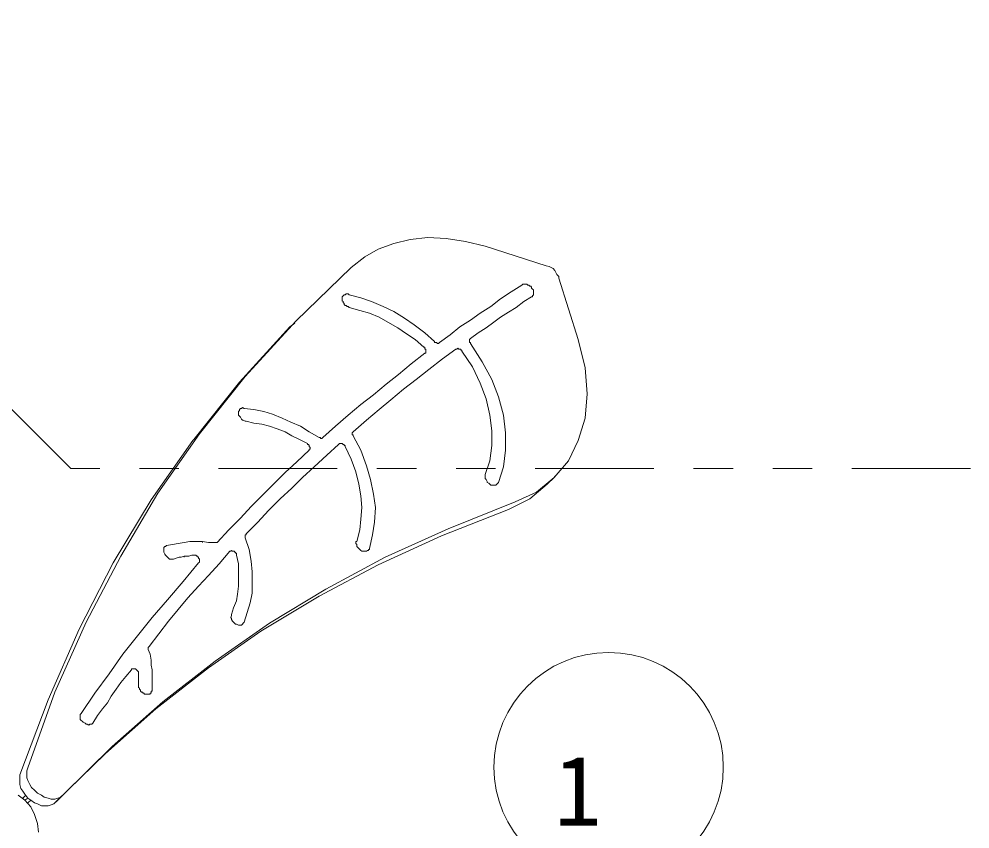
# Model space of a CAD drawing. Units: millimetres on the paper. Extents: x 0 to 420, y -594 to 297.
# Drawn here: x 154.79 to 178.81, y 225.95 to 246.4 of the extents above; entities that cross this region are included whole.
import ezdxf
from ezdxf.enums import TextEntityAlignment as Align

# ---------------------------------------------------------------- set-up
doc = ezdxf.new("R2010")
doc.units = ezdxf.units.MM
doc.linetypes.add('USER3', pattern=[8, 3, -1, 1, -1, 1, -1])
for name, color, linetype, lineweight in [('2D', 7, 'Continuous', 13), ('2D_OUTLINE', 7, 'USER3', 13), ('AM_5', 7, 'Continuous', 13)]:
    doc.layers.add(name, color=color, linetype=linetype, lineweight=lineweight)
doc.styles.add('ＭＳ ゴシック', font='')
doc.styles.get('ＭＳ ゴシック').set_extended_font_data('MS Gothic')

msp = doc.modelspace()

# ---------------------------------------------------------------- linework, layer by layer
at = {"layer": '2D'}
for p, q in [((163.863, 240.584), (164.255, 240.732)), ((164.255, 240.732), (164.672, 240.83)), ((164.672, 240.83), (165.114, 240.879)), ((165.114, 240.879), (165.58, 240.854)), ((165.58, 240.854), (166.07, 240.781)), ((166.07, 240.781), (166.561, 240.658)), ((163.52, 240.388), (163.863, 240.584)), ((166.561, 240.658), (168.106, 240.167)), ((163.176, 240.118), (163.52, 240.388)), ((161.778, 238.769), (163.176, 240.118)), ((168.106, 240.167), (168.18, 240.143)), ((168.18, 240.143), (168.229, 240.118)), ((168.229, 240.118), (168.278, 240.094)), ((168.278, 240.094), (168.327, 240.045)), ((168.327, 240.045), (168.352, 239.996)), ((168.352, 239.996), (168.376, 239.947)), ((168.376, 239.947), (168.425, 239.898)), ((168.425, 239.898), (168.425, 239.849)), ((168.425, 239.849), (168.916, 238.303)), ((167.223, 239.505), (167.493, 239.677)), ((167.493, 239.677), (167.518, 239.701)), ((167.518, 239.701), (167.542, 239.701)), ((167.542, 239.701), (167.567, 239.701)), ((167.567, 239.701), (167.591, 239.701)), ((167.591, 239.701), (167.616, 239.701)), ((167.616, 239.701), (167.64, 239.677)), ((167.64, 239.677), (167.665, 239.677)), ((167.665, 239.677), (167.689, 239.652)), ((167.689, 239.652), (167.714, 239.652)), ((167.738, 239.628), (167.714, 239.652)), ((167.738, 239.628), (167.738, 239.603)), ((167.738, 239.603), (167.763, 239.579)), ((167.763, 239.579), (167.787, 239.554)), ((167.787, 239.554), (167.787, 239.53)), ((167.787, 239.53), (167.787, 239.505)), ((162.955, 239.382), (162.98, 239.407)), ((162.955, 239.358), (162.955, 239.382)), ((162.955, 239.333), (162.955, 239.358)), ((162.955, 239.309), (162.955, 239.333)), ((162.955, 239.284), (162.955, 239.309)), ((162.98, 239.26), (162.955, 239.284)), ((162.98, 239.407), (163.004, 239.432)), ((163.004, 239.432), (163.029, 239.432)), ((163.029, 239.432), (163.054, 239.456)), ((163.054, 239.456), (163.078, 239.456)), ((163.078, 239.456), (163.103, 239.456)), ((163.103, 239.456), (163.127, 239.432)), ((163.127, 239.432), (163.421, 239.358)), ((163.421, 239.358), (163.691, 239.26)), ((166.708, 239.137), (166.954, 239.333)), ((166.954, 239.333), (167.223, 239.505)), ((167.738, 239.382), (167.542, 239.26)), ((167.763, 239.382), (167.738, 239.382)), ((167.787, 239.432), (167.763, 239.407)), ((167.763, 239.407), (167.763, 239.382)), ((167.787, 239.505), (167.787, 239.481)), ((167.787, 239.481), (167.787, 239.456)), ((167.787, 239.456), (167.787, 239.432)), ((162.98, 239.235), (162.98, 239.26)), ((163.004, 239.211), (162.98, 239.235)), ((163.004, 239.186), (163.004, 239.211)), ((163.029, 239.162), (163.004, 239.186)), ((163.054, 239.162), (163.029, 239.162)), ((163.078, 239.137), (163.054, 239.162)), ((163.103, 239.137), (163.078, 239.137)), ((163.127, 239.113), (163.103, 239.137)), ((163.397, 239.039), (163.127, 239.113)), ((163.642, 238.966), (163.397, 239.039)), ((163.691, 239.26), (163.986, 239.137)), ((163.986, 239.137), (164.255, 239.015)), ((166.438, 238.966), (166.708, 239.137)), ((167.346, 239.113), (167.15, 238.99)), ((167.542, 239.26), (167.346, 239.113)), ((163.887, 238.867), (163.642, 238.966)), ((164.108, 238.745), (163.887, 238.867)), ((164.255, 239.015), (164.525, 238.843)), ((164.525, 238.843), (164.77, 238.671)), ((165.923, 238.622), (166.193, 238.794)), ((166.193, 238.794), (166.438, 238.966)), ((166.954, 238.867), (166.782, 238.745)), ((167.15, 238.99), (166.954, 238.867)), ((160.355, 237.224), (161.631, 238.622)), ((160.503, 237.371), (161.778, 238.769)), ((161.631, 238.622), (161.754, 238.72)), ((161.729, 238.696), (161.631, 238.622)), ((164.354, 238.598), (164.108, 238.745)), ((164.574, 238.45), (164.354, 238.598)), ((164.77, 238.671), (165.04, 238.475)), ((165.678, 238.426), (165.923, 238.622)), ((166.586, 238.598), (166.389, 238.475)), ((166.782, 238.745), (166.586, 238.598)), ((164.795, 238.303), (164.574, 238.45)), ((165.04, 238.475), (165.286, 238.254)), ((165.408, 238.23), (165.678, 238.426)), ((166.193, 238.328), (166.169, 238.303)), ((166.389, 238.475), (166.193, 238.328)), ((165.016, 238.107), (164.795, 238.303)), ((165.04, 238.107), (165.016, 238.107)), ((165.04, 238.083), (165.04, 238.107)), ((165.04, 238.058), (165.04, 238.083)), ((165.286, 238.254), (165.286, 238.23)), ((165.286, 238.23), (165.31, 238.23)), ((165.31, 238.23), (165.335, 238.23)), ((165.335, 238.23), (165.359, 238.205)), ((165.359, 238.205), (165.384, 238.205)), ((165.384, 238.205), (165.408, 238.23)), ((165.874, 238.083), (165.85, 238.058)), ((165.899, 238.058), (165.874, 238.083)), ((166.169, 238.303), (166.169, 238.279)), ((166.169, 238.279), (166.169, 238.254)), ((166.169, 238.254), (166.169, 238.23)), ((166.169, 238.23), (166.193, 238.23)), ((166.193, 238.23), (166.193, 238.205)), ((166.193, 238.205), (166.487, 237.739)), ((168.916, 238.303), (169.087, 237.592)), ((164.697, 237.69), (165.04, 237.96)), ((165.065, 238.058), (165.04, 238.058)), ((165.04, 237.96), (165.065, 237.96)), ((165.065, 238.033), (165.065, 238.058)), ((165.065, 238.009), (165.065, 238.033)), ((165.065, 237.984), (165.065, 238.009)), ((165.065, 237.96), (165.065, 237.984)), ((165.825, 238.058), (165.482, 237.813)), ((165.85, 238.058), (165.825, 238.058)), ((165.923, 238.058), (165.899, 238.058)), ((165.948, 238.058), (165.923, 238.058)), ((165.948, 238.033), (165.948, 238.058)), ((165.972, 238.033), (165.948, 238.033)), ((165.972, 238.009), (165.972, 238.033)), ((166.242, 237.616), (165.972, 238.009)), ((164.378, 237.42), (164.697, 237.69)), ((165.482, 237.813), (165.138, 237.543)), ((166.438, 237.199), (166.242, 237.616)), ((166.487, 237.739), (166.733, 237.298)), ((169.087, 237.592), (169.137, 236.93)), ((159.35, 235.924), (160.503, 237.371)), ((164.059, 237.175), (164.378, 237.42)), ((165.138, 237.543), (164.82, 237.298)), ((159.203, 235.777), (160.355, 237.224)), ((163.74, 236.905), (164.059, 237.175)), ((164.82, 237.298), (164.501, 237.052)), ((166.586, 236.807), (166.438, 237.199)), ((166.733, 237.298), (166.904, 236.856)), ((163.421, 236.66), (163.74, 236.905)), ((164.501, 237.052), (164.182, 236.783)), ((169.137, 236.93), (169.087, 236.316)), ((163.103, 236.39), (163.421, 236.66)), ((164.182, 236.783), (163.887, 236.537)), ((166.684, 236.39), (166.586, 236.807)), ((166.904, 236.856), (167.027, 236.39)), ((160.331, 236.488), (160.355, 236.513)), ((160.331, 236.464), (160.331, 236.488)), ((160.331, 236.439), (160.331, 236.464)), ((160.331, 236.39), (160.331, 236.439)), ((160.355, 236.537), (160.38, 236.562)), ((160.355, 236.513), (160.355, 236.537)), ((160.38, 236.562), (160.404, 236.562)), ((160.404, 236.562), (160.429, 236.586)), ((160.429, 236.586), (160.478, 236.562)), ((160.478, 236.562), (160.723, 236.537)), ((160.723, 236.537), (160.969, 236.488)), ((160.969, 236.488), (161.189, 236.415)), ((161.189, 236.415), (161.435, 236.316)), ((163.887, 236.537), (163.569, 236.267)), ((160.355, 236.366), (160.331, 236.39)), ((160.38, 236.341), (160.355, 236.366)), ((160.404, 236.292), (160.38, 236.341)), ((160.429, 236.267), (160.404, 236.292)), ((160.454, 236.267), (160.429, 236.267)), ((160.503, 236.243), (160.454, 236.267)), ((160.527, 236.243), (160.503, 236.243)), ((160.723, 236.194), (160.527, 236.243)), ((160.92, 236.169), (160.723, 236.194)), ((161.116, 236.12), (160.92, 236.169)), ((161.435, 236.316), (161.655, 236.218)), ((161.655, 236.218), (161.901, 236.12)), ((162.784, 236.12), (163.103, 236.39)), ((163.569, 236.267), (163.225, 235.973)), ((166.733, 235.998), (166.684, 236.39)), ((167.027, 236.39), (167.076, 235.949)), ((168.916, 235.752), (169.087, 236.316)), ((158.295, 234.428), (159.35, 235.924)), ((161.312, 236.047), (161.116, 236.12)), ((161.508, 235.973), (161.312, 236.047)), ((161.68, 235.875), (161.508, 235.973)), ((161.901, 236.12), (162.121, 235.973)), ((162.121, 235.973), (162.367, 235.826)), ((162.465, 235.826), (162.784, 236.12)), ((163.225, 235.973), (163.201, 235.949)), ((163.201, 235.949), (163.201, 235.924)), ((163.201, 235.924), (163.201, 235.899)), ((166.733, 235.63), (166.733, 235.998)), ((167.076, 235.949), (167.076, 235.507)), ((159.178, 235.752), (158.123, 234.256)), ((159.203, 235.777), (159.178, 235.752)), ((161.876, 235.777), (161.68, 235.875)), ((162.072, 235.679), (161.876, 235.777)), ((162.072, 235.654), (162.072, 235.679)), ((162.367, 235.826), (162.391, 235.826)), ((162.391, 235.826), (162.416, 235.801)), ((162.416, 235.801), (162.44, 235.801)), ((162.44, 235.801), (162.465, 235.826)), ((162.882, 235.679), (162.857, 235.654)), ((162.906, 235.679), (162.882, 235.679)), ((162.931, 235.679), (162.906, 235.679)), ((162.955, 235.679), (162.931, 235.679)), ((162.98, 235.654), (162.955, 235.679)), ((163.201, 235.899), (163.225, 235.899)), ((163.225, 235.899), (163.225, 235.875)), ((163.225, 235.875), (163.421, 235.507)), ((168.67, 235.237), (168.916, 235.752)), ((161.803, 235.213), (162.121, 235.507)), ((162.097, 235.654), (162.072, 235.654)), ((162.121, 235.63), (162.097, 235.654)), ((162.121, 235.605), (162.121, 235.63)), ((162.146, 235.581), (162.121, 235.605)), ((162.121, 235.507), (162.121, 235.532)), ((162.121, 235.532), (162.146, 235.532)), ((162.146, 235.556), (162.146, 235.581)), ((162.146, 235.532), (162.146, 235.556)), ((162.857, 235.654), (162.563, 235.384)), ((163.004, 235.654), (162.98, 235.654)), ((163.004, 235.63), (163.004, 235.654)), ((163.029, 235.63), (163.004, 235.63)), ((163.029, 235.605), (163.029, 235.63)), ((163.176, 235.286), (163.029, 235.605)), ((163.421, 235.507), (163.569, 235.115)), ((166.684, 235.237), (166.733, 235.63)), ((167.076, 235.507), (167.027, 235.09)), ((161.508, 234.943), (161.803, 235.213)), ((162.563, 235.384), (162.244, 235.09)), ((163.299, 234.967), (163.176, 235.286)), ((166.561, 234.894), (166.684, 235.237)), ((168.303, 234.82), (168.67, 235.237)), ((162.244, 235.09), (161.95, 234.82)), ((163.372, 234.649), (163.299, 234.967)), ((163.569, 235.115), (163.667, 234.771)), ((167.027, 235.09), (166.904, 234.698)), ((161.214, 234.649), (161.508, 234.943)), ((161.95, 234.82), (161.68, 234.55)), ((163.667, 234.771), (163.74, 234.403)), ((166.561, 234.869), (166.561, 234.894)), ((166.561, 234.82), (166.561, 234.869)), ((166.561, 234.796), (166.561, 234.82)), ((166.586, 234.771), (166.561, 234.796)), ((166.61, 234.722), (166.586, 234.771)), ((166.61, 234.698), (166.61, 234.722)), ((167.861, 234.452), (168.303, 234.82)), ((168.155, 234.673), (168.278, 234.796)), ((168.278, 234.796), (168.352, 234.869)), ((168.278, 234.796), (168.303, 234.82)), ((160.944, 234.379), (161.214, 234.649)), ((161.68, 234.55), (161.386, 234.281)), ((163.421, 234.354), (163.372, 234.649)), ((166.659, 234.673), (166.61, 234.698)), ((166.684, 234.649), (166.659, 234.673)), ((166.708, 234.624), (166.684, 234.649)), ((166.757, 234.624), (166.708, 234.624)), ((166.782, 234.624), (166.757, 234.624)), ((166.806, 234.624), (166.782, 234.624)), ((166.831, 234.624), (166.806, 234.624)), ((166.855, 234.649), (166.831, 234.624)), ((166.88, 234.673), (166.855, 234.649)), ((166.904, 234.698), (166.88, 234.673)), ((167.689, 234.281), (168.131, 234.649)), ((168.131, 234.649), (168.155, 234.673)), ((158.123, 234.256), (157.167, 232.662)), ((157.363, 232.833), (158.295, 234.428)), ((160.65, 234.084), (160.944, 234.379)), ((161.386, 234.281), (161.091, 233.986)), ((163.446, 234.06), (163.421, 234.354)), ((163.74, 234.403), (163.789, 234.06)), ((167.15, 234.011), (167.689, 234.281)), ((167.321, 234.207), (167.861, 234.452)), ((160.38, 233.79), (160.65, 234.084)), ((163.421, 233.766), (163.446, 234.06)), ((163.789, 234.06), (163.765, 233.692)), ((165.457, 233.349), (167.15, 234.011)), ((165.629, 233.52), (167.321, 234.207)), ((160.086, 233.496), (160.38, 233.79)), ((161.091, 233.986), (160.821, 233.692)), ((163.397, 233.496), (163.421, 233.766)), ((160.821, 233.692), (160.527, 233.398)), ((163.765, 233.692), (163.716, 233.373)), ((164.035, 232.809), (165.629, 233.52)), ((159.791, 233.177), (160.086, 233.496)), ((160.527, 233.373), (160.503, 233.373)), ((160.503, 233.373), (160.503, 233.349)), ((160.503, 233.349), (160.503, 233.324)), ((160.503, 233.324), (160.503, 233.3)), ((160.503, 233.3), (160.601, 233.005)), ((160.527, 233.398), (160.527, 233.373)), ((163.323, 233.201), (163.397, 233.496)), ((163.716, 233.373), (163.642, 233.03)), ((163.863, 232.613), (165.457, 233.349)), ((158.442, 233.054), (158.467, 233.079)), ((158.442, 233.03), (158.442, 233.054)), ((158.442, 232.981), (158.442, 233.03)), ((158.467, 233.079), (158.491, 233.079)), ((158.491, 233.079), (158.516, 233.103)), ((158.516, 233.103), (158.663, 233.128)), ((158.663, 233.128), (158.81, 233.152)), ((158.81, 233.152), (158.957, 233.177)), ((158.957, 233.177), (159.104, 233.201)), ((159.104, 233.201), (159.252, 233.201)), ((159.423, 233.201), (159.252, 233.201)), ((159.423, 233.177), (159.423, 233.201)), ((159.423, 233.201), (159.571, 233.177)), ((159.571, 233.177), (159.742, 233.177)), ((159.742, 233.177), (159.767, 233.177)), ((159.767, 233.177), (159.791, 233.177)), ((163.299, 233.177), (163.299, 233.201)), ((163.299, 233.201), (163.323, 233.201)), ((163.299, 233.152), (163.299, 233.177)), ((163.323, 233.128), (163.299, 233.152)), ((163.323, 233.103), (163.323, 233.128)), ((163.323, 233.103), (163.323, 233.079)), ((163.348, 233.054), (163.323, 233.079)), ((163.372, 233.03), (163.348, 233.054)), ((163.397, 233.005), (163.372, 233.03)), ((163.642, 233.03), (163.642, 233.005)), ((156.48, 231.166), (157.363, 232.833)), ((158.442, 232.956), (158.442, 232.981)), ((158.442, 232.932), (158.442, 232.956)), ((158.467, 232.883), (158.442, 232.932)), ((158.491, 232.858), (158.467, 232.883)), ((158.516, 232.833), (158.491, 232.858)), ((158.54, 232.809), (158.516, 232.833)), ((158.565, 232.784), (158.54, 232.809)), ((158.835, 232.809), (158.761, 232.784)), ((158.884, 232.809), (158.835, 232.809)), ((158.957, 232.833), (158.884, 232.809)), ((158.957, 232.809), (158.957, 232.833)), ((158.957, 232.833), (159.006, 232.833)), ((159.08, 232.833), (159.006, 232.833)), ((159.154, 232.858), (159.08, 232.833)), ((159.227, 232.858), (159.154, 232.858)), ((159.252, 232.858), (159.227, 232.858)), ((159.276, 232.833), (159.252, 232.858)), ((159.301, 232.833), (159.276, 232.833)), ((159.301, 232.809), (159.301, 232.833)), ((159.325, 232.809), (159.301, 232.809)), ((159.325, 232.784), (159.325, 232.809)), ((160.11, 232.956), (159.84, 232.637)), ((160.135, 232.956), (160.11, 232.956)), ((160.159, 232.981), (160.135, 232.956)), ((160.184, 232.956), (160.159, 232.981)), ((160.208, 232.956), (160.184, 232.956)), ((160.233, 232.956), (160.208, 232.956)), ((160.233, 232.932), (160.233, 232.956)), ((160.257, 232.932), (160.233, 232.932)), ((160.257, 232.907), (160.257, 232.932)), ((160.282, 232.907), (160.257, 232.907)), ((160.282, 232.883), (160.282, 232.907)), ((160.282, 232.858), (160.282, 232.883)), ((160.331, 232.637), (160.282, 232.858)), ((160.601, 233.005), (160.65, 232.711)), ((162.538, 232), (164.035, 232.809)), ((163.421, 232.981), (163.397, 233.005)), ((163.446, 232.956), (163.421, 232.981)), ((163.471, 232.956), (163.446, 232.956)), ((163.495, 232.956), (163.471, 232.956)), ((163.52, 232.956), (163.495, 232.956)), ((163.544, 232.956), (163.52, 232.956)), ((163.569, 232.956), (163.544, 232.956)), ((163.593, 232.981), (163.569, 232.956)), ((163.618, 232.981), (163.593, 232.981)), ((163.642, 233.005), (163.618, 233.005)), ((163.618, 233.005), (163.618, 232.981)), ((157.167, 232.662), (156.308, 230.994)), ((158.565, 232.784), (158.589, 232.76)), ((158.638, 232.76), (158.589, 232.76)), ((158.663, 232.76), (158.638, 232.76)), ((158.688, 232.76), (158.663, 232.76)), ((158.761, 232.784), (158.688, 232.76)), ((158.933, 232.196), (159.325, 232.662)), ((159.35, 232.76), (159.325, 232.784)), ((159.325, 232.662), (159.35, 232.686)), ((159.35, 232.735), (159.35, 232.76)), ((159.35, 232.711), (159.35, 232.735)), ((159.35, 232.711), (159.35, 232.686)), ((159.84, 232.637), (159.571, 232.343)), ((160.331, 232.441), (160.331, 232.637)), ((160.65, 232.711), (160.674, 232.441)), ((162.367, 231.828), (163.863, 232.613)), ((159.571, 232.343), (159.325, 232.073)), ((160.331, 232.245), (160.331, 232.441)), ((160.674, 232.441), (160.674, 232.171)), ((158.54, 231.73), (158.933, 232.196)), ((159.325, 232.073), (159.055, 231.779)), ((160.306, 231.877), (160.331, 232.073)), ((160.331, 232.073), (160.331, 232.245)), ((160.674, 232.171), (160.674, 231.901)), ((160.282, 231.705), (160.306, 231.877)), ((160.674, 231.901), (160.625, 231.656)), ((160.893, 230.939), (162.367, 231.828)), ((161.116, 231.141), (162.538, 232)), ((158.148, 231.288), (158.54, 231.73)), ((159.055, 231.779), (158.81, 231.484)), ((160.208, 231.533), (160.282, 231.705)), ((160.625, 231.656), (160.552, 231.411)), ((158.81, 231.484), (158.565, 231.19)), ((160.159, 231.362), (160.208, 231.533)), ((160.159, 231.337), (160.159, 231.362)), ((160.552, 231.411), (160.478, 231.166)), ((155.695, 229.4), (156.48, 231.166)), ((157.78, 230.822), (158.148, 231.288)), ((158.565, 231.19), (158.32, 230.871)), ((159.742, 230.184), (161.116, 231.141)), ((160.135, 231.288), (160.159, 231.337)), ((160.159, 231.264), (160.135, 231.288)), ((160.159, 231.239), (160.159, 231.264)), ((160.184, 231.19), (160.159, 231.239)), ((160.208, 231.166), (160.184, 231.19)), ((160.233, 231.141), (160.208, 231.166)), ((160.257, 231.117), (160.233, 231.141)), ((160.282, 231.117), (160.257, 231.117)), ((160.331, 231.092), (160.282, 231.117)), ((160.429, 231.117), (160.404, 231.092)), ((160.454, 231.141), (160.429, 231.117)), ((160.478, 231.166), (160.454, 231.141)), ((155.523, 229.203), (156.308, 230.994)), ((158.32, 230.871), (158.074, 230.552)), ((159.571, 230.013), (160.893, 230.939)), ((160.355, 231.092), (160.331, 231.092)), ((160.38, 231.092), (160.355, 231.092)), ((160.404, 231.092), (160.38, 231.092)), ((157.412, 230.356), (157.78, 230.822)), ((158.074, 230.552), (158.05, 230.528)), ((158.05, 230.528), (158.05, 230.503)), ((158.05, 230.503), (158.05, 230.479)), ((158.05, 230.479), (158.099, 230.356)), ((157.069, 229.866), (157.412, 230.356)), ((158.099, 230.356), (158.123, 230.209)), ((158.123, 230.209), (158.123, 230.086)), ((158.418, 229.154), (159.742, 230.184)), ((157.633, 229.964), (157.486, 229.792)), ((157.657, 229.988), (157.633, 229.988)), ((157.633, 229.988), (157.633, 229.964)), ((157.682, 229.988), (157.657, 229.988)), ((157.706, 229.988), (157.682, 229.988)), ((157.731, 229.988), (157.706, 229.988)), ((157.755, 229.964), (157.731, 229.988)), ((157.78, 229.939), (157.755, 229.964)), ((157.804, 229.915), (157.78, 229.939)), ((157.804, 229.89), (157.804, 229.915)), ((158.123, 230.086), (158.148, 229.964)), ((158.148, 229.964), (158.148, 229.841)), ((158.246, 228.983), (159.571, 230.013)), ((156.701, 229.375), (157.069, 229.866)), ((157.486, 229.792), (157.363, 229.645)), ((157.804, 229.866), (157.804, 229.89)), ((157.804, 229.841), (157.804, 229.866)), ((157.804, 229.792), (157.804, 229.841)), ((157.804, 229.767), (157.804, 229.792)), ((157.804, 229.718), (157.804, 229.767)), ((157.804, 229.694), (157.804, 229.718)), ((157.804, 229.645), (157.804, 229.694)), ((158.148, 229.841), (158.148, 229.718)), ((158.148, 229.718), (158.148, 229.571)), ((157.24, 229.473), (157.118, 229.301)), ((157.363, 229.645), (157.24, 229.473)), ((157.804, 229.62), (157.804, 229.645)), ((157.804, 229.571), (157.804, 229.62)), ((157.804, 229.547), (157.804, 229.571)), ((157.804, 229.522), (157.804, 229.547)), ((157.829, 229.498), (157.804, 229.522)), ((157.829, 229.473), (157.829, 229.498)), ((157.829, 229.473), (157.854, 229.449)), ((157.854, 229.424), (157.854, 229.449)), ((157.878, 229.4), (157.854, 229.424)), ((158.148, 229.424), (158.123, 229.424)), ((158.123, 229.424), (158.123, 229.4)), ((158.148, 229.571), (158.148, 229.449)), ((158.148, 229.449), (158.148, 229.424)), ((154.812, 227.315), (155.523, 229.203)), ((155.008, 227.486), (155.695, 229.4)), ((156.357, 228.86), (156.701, 229.375)), ((157.118, 229.301), (157.02, 229.13)), ((157.903, 229.4), (157.878, 229.4)), ((157.927, 229.375), (157.903, 229.4)), ((157.952, 229.375), (157.927, 229.375)), ((157.952, 229.35), (157.952, 229.375)), ((157.976, 229.35), (157.952, 229.35)), ((158.001, 229.35), (157.976, 229.35)), ((158.025, 229.35), (158.001, 229.35)), ((158.05, 229.35), (158.025, 229.35)), ((158.074, 229.35), (158.05, 229.35)), ((158.099, 229.35), (158.074, 229.35)), ((158.123, 229.375), (158.099, 229.375)), ((158.099, 229.375), (158.099, 229.35)), ((158.123, 229.4), (158.123, 229.375)), ((156.897, 228.983), (156.774, 228.811)), ((157.02, 229.13), (156.897, 228.983)), ((156.971, 227.854), (158.246, 228.983)), ((157.142, 228.026), (158.418, 229.154)), ((156.333, 228.835), (156.357, 228.86)), ((156.333, 228.811), (156.333, 228.835)), ((156.333, 228.786), (156.333, 228.811)), ((156.333, 228.737), (156.333, 228.786)), ((156.333, 228.713), (156.333, 228.737)), ((156.357, 228.688), (156.333, 228.713)), ((156.774, 228.811), (156.652, 228.615)), ((156.382, 228.664), (156.357, 228.688)), ((156.406, 228.639), (156.382, 228.664)), ((156.455, 228.615), (156.406, 228.639)), ((156.48, 228.59), (156.455, 228.615)), ((156.505, 228.59), (156.48, 228.59)), ((156.554, 228.566), (156.505, 228.59)), ((156.578, 228.59), (156.554, 228.566)), ((156.603, 228.59), (156.578, 228.59)), ((156.627, 228.59), (156.603, 228.59)), ((156.652, 228.615), (156.627, 228.59)), ((155.891, 226.8), (157.142, 228.026)), ((157.118, 228.001), (157.142, 228.026)), ((155.72, 226.628), (156.971, 227.854)), ((154.812, 227.315), (154.812, 227.241)), ((154.984, 227.413), (155.008, 227.486)), ((154.984, 227.413), (154.984, 227.339)), ((154.984, 227.339), (154.984, 227.241)), ((154.812, 227.241), (154.812, 227.167)), ((154.812, 227.167), (154.812, 227.069)), ((154.812, 227.069), (154.837, 226.971)), ((154.984, 227.241), (155.008, 227.167)), ((155.008, 227.167), (155.057, 227.069)), ((155.057, 227.069), (155.106, 226.996)), ((154.763, 226.8), (154.935, 226.677)), ((154.837, 226.971), (154.886, 226.898)), ((154.886, 226.898), (154.935, 226.824)), ((154.959, 226.8), (154.886, 226.726)), ((154.959, 226.8), (154.886, 226.726)), ((154.935, 226.824), (155.008, 226.726)), ((155.106, 226.996), (155.18, 226.922)), ((155.18, 226.922), (155.254, 226.849)), ((155.254, 226.849), (155.352, 226.8)), ((155.352, 226.8), (155.425, 226.75)), ((155.842, 226.75), (155.891, 226.8)), ((155.867, 226.775), (155.891, 226.8)), ((154.935, 226.677), (155.008, 226.726)), ((154.935, 226.677), (155.008, 226.726)), ((155.008, 226.726), (154.935, 226.677)), ((155.008, 226.726), (154.935, 226.677)), ((154.935, 226.677), (155.082, 226.505)), ((155.008, 226.726), (155.082, 226.677)), ((155.008, 226.603), (155.082, 226.677)), ((155.008, 226.603), (155.082, 226.677)), ((155.082, 226.677), (155.18, 226.603)), ((155.18, 226.603), (155.254, 226.579)), ((155.254, 226.579), (155.352, 226.53)), ((155.425, 226.75), (155.523, 226.726)), ((155.523, 226.726), (155.597, 226.701)), ((155.523, 226.53), (155.597, 226.554)), ((155.597, 226.701), (155.695, 226.701)), ((155.597, 226.554), (155.671, 226.579)), ((155.671, 226.579), (155.72, 226.628)), ((155.671, 226.579), (155.695, 226.603)), ((155.695, 226.603), (155.818, 226.726)), ((155.695, 226.701), (155.769, 226.726)), ((155.695, 226.603), (155.744, 226.652)), ((155.72, 226.628), (155.744, 226.652)), ((155.744, 226.652), (155.867, 226.775)), ((155.769, 226.726), (155.842, 226.75)), ((155.818, 226.726), (155.867, 226.775)), ((155.818, 226.726), (155.842, 226.75)), ((155.18, 226.309), (155.082, 226.505)), ((155.254, 226.088), (155.18, 226.309)), ((155.18, 226.309), (155.254, 226.088)), ((155.352, 226.53), (155.425, 226.53)), ((155.425, 226.53), (155.523, 226.53)), ((155.254, 226.088), (155.278, 225.867))]:
    msp.add_line(p, q, dxfattribs=at)
at = {"layer": '2D_OUTLINE'}
for p, q in [((156.094, 235.046), (144.744, 246.395)), ((202.827, 235.046), (156.094, 235.046))]:
    msp.add_line(p, q, dxfattribs=at)
at = {"layer": 'AM_5'}
msp.add_circle((169.683, 227.507), 2.897, dxfattribs=at)

# ---------------------------------------------------------------- texts
at = {"layer": 'AM_5', "style": 'ＭＳ ゴシック'}
msp.add_text('1', height=1.77, dxfattribs=at).set_placement((168.303, 225.495), align=Align.BOTTOM_LEFT)

doc.saveas('drawing.dxf')
